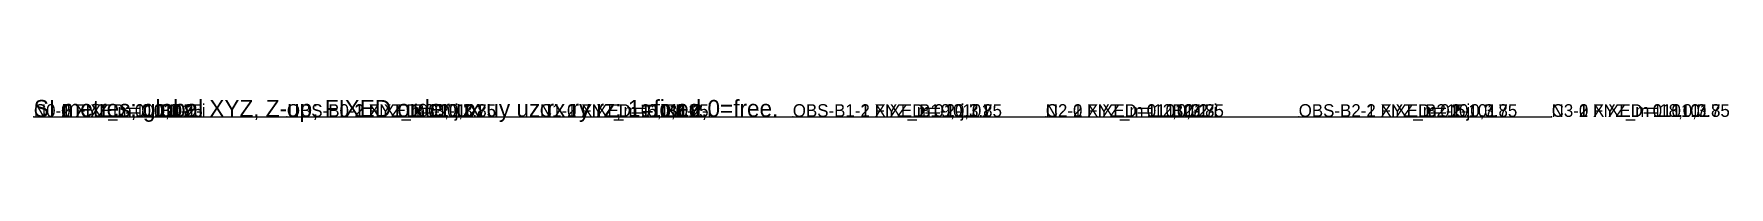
# Model space of a CAD drawing. Header units: metres. Extents: x 0 to 20.1, y -0.1 to 0.2.
import ezdxf

# ---------------------------------------------------------------- set-up
doc = ezdxf.new("R2010")
doc.units = ezdxf.units.M

msp = doc.modelspace()

# ---------------------------------------------------------------- linework, layer by layer
at = {"layer": 'NODE'}
for p in [(0, 0), (0, 0, 3.85), (0, 0, 7.7), (3, 0, 3.85), (3, 0, 7.7), (6, 0), (6, 0, 3.85), (6, 0, 7.7), (9, 0, 3.85), (9, 0, 7.7), (12, 0), (12, 0, 3.85), (12, 0, 7.7), (15, 0, 3.85), (15, 0, 7.7), (18, 0), (18, 0, 3.85), (18, 0, 7.7)]:
    msp.add_point(p, dxfattribs=at)
at = {"layer": 'STRUCT'}
for p, q in [((0, 0), (0, 0, 3.85)), ((0, 0, 3.85), (0, 0, 7.7)), ((0, 0, 3.85), (3, 0, 3.85)), ((0, 0, 7.7), (3, 0, 7.7)), ((3, 0, 3.85), (6, 0, 3.85)), ((3, 0, 7.7), (6, 0, 7.7)), ((6, 0), (6, 0, 3.85)), ((6, 0, 3.85), (6, 0, 7.7)), ((6, 0, 3.85), (9, 0, 3.85)), ((6, 0, 7.7), (9, 0, 7.7)), ((9, 0, 3.85), (12, 0, 3.85)), ((9, 0, 7.7), (12, 0, 7.7)), ((12, 0), (12, 0, 3.85)), ((12, 0, 3.85), (12, 0, 7.7)), ((12, 0, 3.85), (15, 0, 3.85)), ((12, 0, 7.7), (15, 0, 7.7)), ((15, 0, 3.85), (18, 0, 3.85)), ((15, 0, 7.7), (18, 0, 7.7)), ((18, 0), (18, 0, 3.85)), ((18, 0, 3.85), (18, 0, 7.7))]:
    msp.add_line(p, q, dxfattribs=at)

# ---------------------------------------------------------------- texts
at = {"layer": 'DRAWING_NOTE'}
msp.add_text('SI metres; global XYZ, Z-up; FIXED order ux uy uz rx ry rz; 1=fixed,0=free.', height=0.2, dxfattribs=at).set_placement((0, 0, 10.7))
at = {"layer": 'MEMBER_ID'}
for s, p in [('C0-1', (0, 0, 1.925)), ('C0-2', (0, 0, 5.775)), ('B0-1-i', (1.5, 0, 3.85)), ('B0-2-i', (1.5, 0, 7.7)), ('B0-1-j', (4.5, 0, 3.85)), ('B0-2-j', (4.5, 0, 7.7)), ('C1-1', (6, 0, 1.925)), ('C1-2', (6, 0, 5.775)), ('B1-1-i', (7.5, 0, 3.85)), ('B1-2-i', (7.5, 0, 7.7)), ('B1-1-j', (10.5, 0, 3.85)), ('B1-2-j', (10.5, 0, 7.7)), ('C2-1', (12, 0, 1.925)), ('C2-2', (12, 0, 5.775)), ('B2-1-i', (13.5, 0, 3.85)), ('B2-2-i', (13.5, 0, 7.7)), ('B2-1-j', (16.5, 0, 3.85)), ('B2-2-j', (16.5, 0, 7.7)), ('C3-1', (18, 0, 1.925)), ('C3-2', (18, 0, 5.775))]:
    msp.add_text(s, height=0.15, dxfattribs=at).set_placement(p)
at = {"layer": 'NODE_COORD'}
for s, p in [('N0-0 XYZ_m=0,0,0', (0, 0)), ('N0-1 XYZ_m=0,0,3.85', (0, 0, 3.85)), ('N0-2 XYZ_m=0,0,7.7', (0, 0, 7.7)), ('OBS-B0-1 XYZ_m=3,0,3.85', (3, 0, 3.85)), ('OBS-B0-2 XYZ_m=3,0,7.7', (3, 0, 7.7)), ('N1-0 XYZ_m=6,0,0', (6, 0)), ('N1-1 XYZ_m=6,0,3.85', (6, 0, 3.85)), ('N1-2 XYZ_m=6,0,7.7', (6, 0, 7.7)), ('OBS-B1-1 XYZ_m=9,0,3.85', (9, 0, 3.85)), ('OBS-B1-2 XYZ_m=9,0,7.7', (9, 0, 7.7)), ('N2-0 XYZ_m=12,0,0', (12, 0)), ('N2-1 XYZ_m=12,0,3.85', (12, 0, 3.85)), ('N2-2 XYZ_m=12,0,7.7', (12, 0, 7.7)), ('OBS-B2-1 XYZ_m=15,0,3.85', (15, 0, 3.85)), ('OBS-B2-2 XYZ_m=15,0,7.7', (15, 0, 7.7)), ('N3-0 XYZ_m=18,0,0', (18, 0)), ('N3-1 XYZ_m=18,0,3.85', (18, 0, 3.85)), ('N3-2 XYZ_m=18,0,7.7', (18, 0, 7.7))]:
    msp.add_text(s, height=0.15, dxfattribs=at).set_placement(p)
at = {"layer": 'NODE_ID'}
for s, p in [('N0-0', (0, 0)), ('N0-1', (0, 0, 3.85)), ('N0-2', (0, 0, 7.7)), ('OBS-B0-1', (3, 0, 3.85)), ('OBS-B0-2', (3, 0, 7.7)), ('N1-0', (6, 0)), ('N1-2', (6, 0, 7.7)), ('N1-1', (6, 0, 3.85)), ('OBS-B1-1', (9, 0, 3.85)), ('OBS-B1-2', (9, 0, 7.7)), ('N2-0', (12, 0)), ('N2-1', (12, 0, 3.85)), ('N2-2', (12, 0, 7.7)), ('OBS-B2-1', (15, 0, 3.85)), ('OBS-B2-2', (15, 0, 7.7)), ('N3-0', (18, 0)), ('N3-1', (18, 0, 3.85)), ('N3-2', (18, 0, 7.7))]:
    msp.add_text(s, height=0.15, dxfattribs=at).set_placement(p)
at = {"layer": 'RESTRAINT'}
for s, p in [('N0-0 FIXED=111111', (0, 0)), ('N0-1 FIXED=010101', (0, 0, 3.85)), ('N0-2 FIXED=010101', (0, 0, 7.7)), ('OBS-B0-1 FIXED=010101', (3, 0, 3.85)), ('OBS-B0-2 FIXED=010101', (3, 0, 7.7)), ('N1-0 FIXED=111111', (6, 0)), ('N1-1 FIXED=010101', (6, 0, 3.85)), ('N1-2 FIXED=010101', (6, 0, 7.7)), ('OBS-B1-1 FIXED=010101', (9, 0, 3.85)), ('OBS-B1-2 FIXED=010101', (9, 0, 7.7)), ('N2-0 FIXED=111111', (12, 0)), ('N2-1 FIXED=010101', (12, 0, 3.85)), ('N2-2 FIXED=010101', (12, 0, 7.7)), ('OBS-B2-1 FIXED=010101', (15, 0, 3.85)), ('OBS-B2-2 FIXED=010101', (15, 0, 7.7)), ('N3-0 FIXED=111111', (18, 0)), ('N3-1 FIXED=010101', (18, 0, 3.85)), ('N3-2 FIXED=010101', (18, 0, 7.7))]:
    msp.add_text(s, height=0.15, dxfattribs=at).set_placement(p)

doc.saveas('drawing.dxf')
